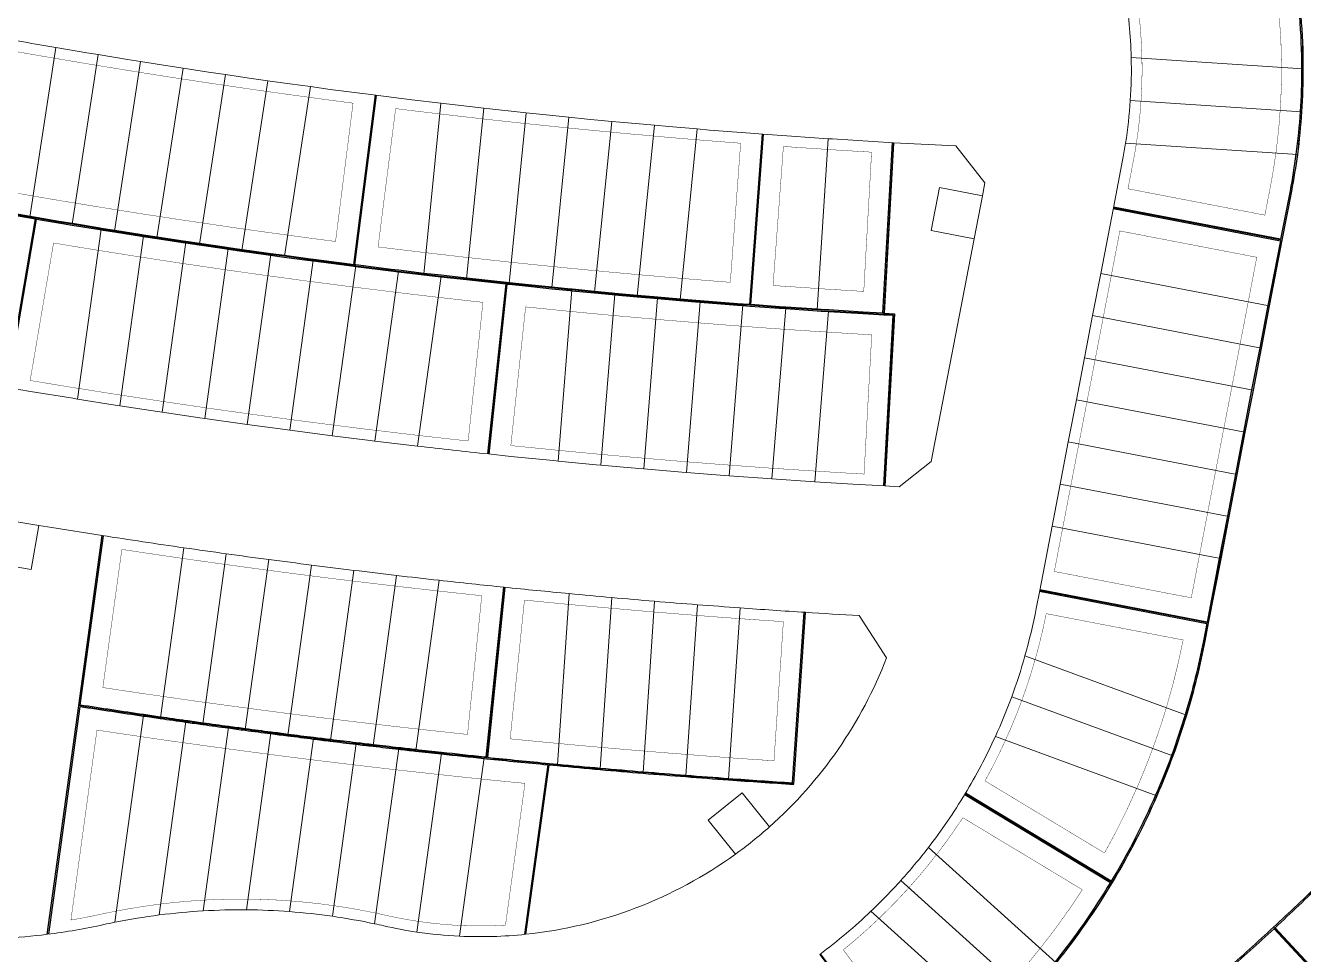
# Model space of a CAD drawing. Header units: centimetres. Extents: x -6122352 to 6876996, y -1694241 to 2592194.
# Drawn here: x 1405291 to 1583984, y -14655 to 115241 of the extents above; entities that cross this region are included whole.
import ezdxf

# ---------------------------------------------------------------- set-up
doc = ezdxf.new("R2010")
doc.units = ezdxf.units.CM
doc.header["$MEASUREMENT"] = 0
doc.linetypes.add('XR-AR-END-SETTING OUT PLAN$0$23261-XR-AR-SI-GF$0$HIDDEN', pattern=[0.375, 0.25, -0.125])
for name, color, linetype, lineweight, true_color in [('08-Compound Wall-2', 6, 'Continuous', 25, 0xff00ff), ('23585-XR-AR-DAMAC PLOT LIMITS$0$1-End units', 7, 'Continuous', 5, 0xf8991e), ('23585-XR-AR-DAMAC PLOT LIMITS$0$1-Open Space', 7, 'Continuous', 5, 0x90cf5a), ('23585-XR-AR-DAMAC PLOT LIMITS$0$1-Utility', 7, 'Continuous', 5, 0x8db1ff)]:
    doc.layers.add(name, color=color, linetype=linetype, lineweight=lineweight, true_color=true_color)
doc.layers.add('23585-XR-AR-BOUNDARY WALLS AND SETBACKS$0$setback', color=7, linetype='XR-AR-END-SETTING OUT PLAN$0$23261-XR-AR-SI-GF$0$HIDDEN')
doc.layers.add('@MI-REF LAYER', color=7, linetype='Continuous')
doc.layers.add('23585-XR-AR-DAMAC PLOT LIMITS$0$1-Mid units', color=41, linetype='Continuous', lineweight=5)
doc.layers.add('A-ANNO-TEXT', color=3, linetype='Continuous', lineweight=25)

# ---------------------------------------------------------------- blocks, each defined once
blk = doc.blocks.new('23585-XR-AR-BOUNDARY WALLS AND SETBACKS')
at = {"layer": '08-Compound Wall-2'}
for points in [[(497356.31, 2770127.5), (497369.28, 2770147.45, -0.040863), (497380.88, 2770138.46, -0.016653), (497385.17, 2770134.28, -0.016653), (497389.16, 2770129.81, -0.014395), (497392.37, 2770125.75), (497396.49, 2770120.2), (497377.39, 2770106)], [(497369.31, 2770147.68, -0.041141), (497381.02, 2770138.61, -0.016653), (497385.31, 2770134.41, -0.016653), (497389.32, 2770129.94, -0.014395), (497392.53, 2770125.87), (497396.71, 2770120.24)], [(497466.76, 2770054.51, 0.007166), (497466.58, 2770063.67, 0.004696), (497466.32, 2770069.66, 0.004696), (497465.94, 2770075.65, 0.007166), (497465.16, 2770084.77), (497489.15, 2770086.04)], [(497490.76, 2770054.75), (497466.96, 2770054.61, 0.007087), (497466.78, 2770063.67, 0.004696), (497466.52, 2770069.67, 0.004696), (497466.14, 2770075.66, 0.007002), (497465.38, 2770084.58), (497489.16, 2770085.84)], [(497429.22, 2770076.5), (497430.75, 2770074.44, -0.025946), (497436.67, 2770065.54, -0.014551), (497439.58, 2770060.29, -0.014552), (497442.18, 2770054.88, -0.033159), (497446.91, 2770042.05)], [(497410.02, 2770062.1), (497429.12, 2770076.3), (497430.59, 2770074.33, -0.025946), (497436.5, 2770065.44, -0.014551), (497439.41, 2770060.2, -0.014552), (497442, 2770054.8, -0.032916), (497446.69, 2770042.09), (497423.85, 2770035.37)], [(497464.2, 2770012.29, 0.007171), (497465.23, 2770021.4, 0.004698), (497465.76, 2770027.37, 0.004696), (497466.18, 2770033.36, 0.004696), (497466.49, 2770039.35, 0.004698), (497466.68, 2770045.35, 0.007171), (497466.76, 2770054.51)], [(497488.02, 2770009.35), (497464.41, 2770012.37, 0.007093), (497465.43, 2770021.38, 0.004698), (497465.96, 2770027.36, 0.004696), (497466.38, 2770033.35, 0.004696), (497466.69, 2770039.34, 0.004698), (497466.88, 2770045.35, 0.007093), (497466.96, 2770054.41), (497490.76, 2770054.55)], [(497423.91, 2770035.18), (497446.74, 2770041.9, -0.032917), (497449.69, 2770028.69, -0.014551), (497450.44, 2770022.74, -0.014551), (497450.83, 2770016.76, -0.033697), (497450.42, 2770002.91), (497426.73, 2770005.25)], [(497446.91, 2770042.05, -0.03316), (497449.89, 2770028.72, -0.014551), (497450.64, 2770022.76, -0.014551), (497451.03, 2770016.77, -0.03394), (497450.61, 2770002.79)], [(497359.11, 2770007.34), (497374.99, 2769989.48, 0.001922), (497381.46, 2769995.28), (497382.34, 2769996.07, 0.001327), (497386.77, 2770000.11, 0.001327), (497391.19, 2770004.17, 0.001327), (497395.58, 2770008.26, 0.001327), (497399.96, 2770012.37, 0.001979), (497406.44, 2770018.54), (497389.94, 2770035.83)], [(497396.87, 2769976.72), (497381.6, 2769995.13), (497382.47, 2769995.92, 0.001327), (497386.91, 2769999.96, 0.001327), (497391.33, 2770004.02, 0.001327), (497395.72, 2770008.11, 0.001327), (497400.09, 2770012.22, 0.002023), (497406.72, 2770018.53), (497390.08, 2770035.97)], [(497358.96, 2770007.2), (497374.84, 2769989.34), (497374.65, 2769989.17, -0.001327), (497370.15, 2769985.19, -0.000798), (497367.43, 2769982.81, -0.000529), (497365.63, 2769981.24, -0.000798), (497362.9, 2769978.88, -0.000528), (497361.09, 2769977.32, -0.000798), (497358.35, 2769974.97, -0.000528), (497356.54, 2769973.41, -0.000798), (497353.78, 2769971.08, -0.000528), (497351.96, 2769969.54, -0.000798), (497349.19, 2769967.21, -0.000528), (497347.36, 2769965.68, -0.000798), (497344.58, 2769963.38, -0.000528), (497342.74, 2769961.85, -0.000798), (497339.95, 2769959.56, -0.000528), (497338.1, 2769958.05, -0.001979), (497331.14, 2769952.42), (497315.88, 2769970.82)], [(497351.79, 2769927.54), (497331.27, 2769952.27, 0.001979), (497338.23, 2769957.9, 0.000528), (497340.08, 2769959.41, 0.000798), (497342.87, 2769961.7, 0.000528), (497344.71, 2769963.22, 0.000798), (497347.49, 2769965.53, 0.000528), (497349.32, 2769967.06, 0.000798), (497352.09, 2769969.38, 0.000528), (497353.91, 2769970.93, 0.000798), (497356.67, 2769973.26, 0.000528), (497358.48, 2769974.81, 0.000798), (497361.23, 2769977.16, 0.000528), (497363.04, 2769978.73, 0.000798), (497365.76, 2769981.09, 0.000529), (497367.57, 2769982.66, 0.000798), (497370.28, 2769985.04, 0.001327), (497374.78, 2769989.02), (497375.05, 2769989.26, 0.001899), (497381.45, 2769995), (497396.75, 2769976.56)]]:
    blk.add_lwpolyline(points, format="xyb", dxfattribs=at)
for points in [[(497377.51, 2770105.84), (497396.61, 2770120.04), (497402.12, 2770112.62), (497405.7, 2770107.8), (497409.28, 2770102.99), (497412.86, 2770098.17), (497416.44, 2770093.36), (497420.02, 2770088.54), (497423.6, 2770083.73), (497429, 2770076.46), (497409.9, 2770062.26)], [(497396.71, 2770120.24), (497402.29, 2770112.74), (497405.86, 2770107.92), (497409.44, 2770103.11), (497413.02, 2770098.29), (497416.6, 2770093.48), (497420.18, 2770088.66), (497423.76, 2770083.85), (497429.22, 2770076.5)], [(497349.83, 2770089.28), (497366.52, 2770072.17), (497364.57, 2770070.27), (497361.09, 2770066.92), (497360.35, 2770066.2), (497359.92, 2770065.79), (497356.76, 2770062.77), (497356.1, 2770062.15), (497353.19, 2770059.4), (497336.81, 2770076.81)], [(497349.98, 2770089.42), (497366.66, 2770072.31), (497367.7, 2770073.32), (497384.55, 2770056.09)], [(497336.67, 2770076.67), (497353.05, 2770059.27), (497352.39, 2770058.65), (497351.84, 2770058.12), (497348.01, 2770054.55), (497347.55, 2770054.12), (497345.93, 2770052.63), (497343.6, 2770050.48), (497343.23, 2770050.14), (497341.51, 2770048.57), (497339.18, 2770046.44), (497338.9, 2770046.18), (497337.07, 2770044.54), (497334.72, 2770042.41), (497334.54, 2770042.25), (497332.61, 2770040.53), (497330.17, 2770038.35), (497328.13, 2770036.54), (497327.85, 2770036.3), (497323.62, 2770032.58), (497320.91, 2770030.23), (497319.09, 2770028.65), (497316.37, 2770026.31), (497315.57, 2770025.62), (497311.8, 2770022.42), (497311.69, 2770022.32), (497296.24, 2770040.56)], [(497343.87, 2770018.29), (497328.06, 2770036.21), (497328.26, 2770036.39), (497330.3, 2770038.2), (497332.74, 2770040.38), (497334.68, 2770042.1), (497334.86, 2770042.27), (497337.21, 2770044.39), (497339.03, 2770046.04), (497339.31, 2770046.29), (497341.65, 2770048.42), (497343.37, 2770049.99), (497343.74, 2770050.34), (497346.07, 2770052.48), (497347.68, 2770053.97), (497348.15, 2770054.41), (497351.97, 2770057.98), (497352.53, 2770058.5), (497353.26, 2770059.19), (497356.24, 2770062), (497356.89, 2770062.63), (497360.06, 2770065.65), (497360.49, 2770066.05), (497361.23, 2770066.77), (497364.71, 2770070.13), (497366.8, 2770072.17), (497367.7, 2770073.04), (497384.41, 2770055.95)], [(497296.09, 2770040.43), (497311.54, 2770022.19), (497311.1, 2770021.82), (497307.22, 2770018.55), (497306.61, 2770018.04), (497304.08, 2770015.94), (497302.61, 2770014.71), (497302.1, 2770014.29), (497299.46, 2770012.12), (497297.98, 2770010.9), (497297.57, 2770010.56), (497294.81, 2770008.32), (497293.32, 2770007.11), (497293.02, 2770006.86), (497290.15, 2770004.55), (497288.65, 2770003.34), (497288.45, 2770003.18), (497285.46, 2770000.8), (497283.96, 2769999.61), (497283.86, 2769999.53), (497280.75, 2769997.09), (497279.24, 2769995.9), (497276.7, 2769993.92), (497276.02, 2769993.39), (497269.4, 2769988.3)], [(497291.57, 2769974.95), (497276.91, 2769993.82), (497279.37, 2769995.74), (497280.88, 2769996.93), (497283.98, 2769999.37), (497284.08, 2769999.45), (497285.58, 2770000.65), (497288.57, 2770003.02), (497288.78, 2770003.19), (497290.27, 2770004.39), (497293.15, 2770006.7), (497293.45, 2770006.95), (497294.94, 2770008.16), (497297.7, 2770010.41), (497298.1, 2770010.74), (497299.59, 2770011.96), (497302.23, 2770014.13), (497302.73, 2770014.56), (497304.21, 2770015.78), (497306.74, 2770017.89), (497307.34, 2770018.4), (497311.23, 2770021.67), (497311.74, 2770022.11), (497311.93, 2770022.27), (497315.7, 2770025.47), (497316.5, 2770026.16), (497319.22, 2770028.49), (497321.05, 2770030.08), (497323.75, 2770032.43), (497327.91, 2770036.08), (497343.72, 2770018.16)], [(497269.53, 2769988.14), (497276.15, 2769993.23), (497276.75, 2769993.7), (497291.42, 2769974.83)], [(497351.67, 2769927.37), (497331.05, 2769952.22), (497315.72, 2769970.69)]]:
    blk.add_lwpolyline(points, dxfattribs=at)
at = {"layer": '23585-XR-AR-BOUNDARY WALLS AND SETBACKS$0$setback', "ltscale": 40, "const_width": 0.05}
for points in [[(497359.52, 2770127.12), (497370.16, 2770143.48, -0.032522), (497378.99, 2770136.4, -0.016653), (497383.14, 2770132.34, -0.016653), (497387.01, 2770128.02, -0.014395), (497390.12, 2770124.08), (497392.51, 2770120.86), (497376.86, 2770109.23), (497374.47, 2770112.44, 0.008339), (497373.1, 2770114.23, 0.022711), (497369.05, 2770118.86, 0.022711), (497364.61, 2770123.1, 0.023977)], [(497348.87, 2770086.25), (497362.49, 2770072.29), (497359.08, 2770069), (497358.34, 2770068.29), (497357.92, 2770067.89, 0.000037), (497357.92, 2770067.89), (497354.75, 2770064.87), (497354.11, 2770064.25), (497353.31, 2770063.5), (497339.95, 2770077.7), (497340.69, 2770078.4), (497344.42, 2770081.96), (497344.84, 2770082.36)], [(497412.95, 2770060.67), (497428.6, 2770072.3, -0.024849), (497434.09, 2770064.01, -0.014551), (497436.92, 2770058.91, -0.014552), (497439.44, 2770053.66, -0.025663), (497443.14, 2770044.07), (497424.42, 2770038.56, 0.019397), (497422.2, 2770044.41, 0.018972), (497419.6, 2770049.95, 0.018971), (497416.59, 2770055.27, 0.020193)], [(497426.12, 2770032.8), (497444.83, 2770038.32, -0.025663), (497446.92, 2770028.26, -0.014551), (497447.65, 2770022.47, -0.014551), (497448.04, 2770016.66, -0.026444), (497447.87, 2770006.08), (497428.46, 2770007.99, 0.020241), (497428.59, 2770014.52, 0.018971), (497428.24, 2770020.62, 0.018973), (497427.42, 2770026.69, 0.019398)], [(497292.94, 2769977.92), (497280.97, 2769993.32), (497281.15, 2769993.46), (497282.67, 2769994.65), (497285.78, 2769997.1), (497285.88, 2769997.18), (497287.39, 2769998.38), (497290.38, 2770000.76), (497290.59, 2770000.93), (497292.09, 2770002.13), (497294.97, 2770004.45), (497295.28, 2770004.7), (497296.77, 2770005.91), (497299.53, 2770008.16), (497299.95, 2770008.5), (497301.43, 2770009.72), (497304.08, 2770011.9), (497304.59, 2770012.33), (497306.07, 2770013.56), (497308.6, 2770015.66), (497309.21, 2770016.18), (497313.1, 2770019.45), (497313.62, 2770019.9), (497313.81, 2770020.06), (497317.58, 2770023.27), (497318.39, 2770023.96), (497321.11, 2770026.3), (497322.95, 2770027.89), (497325.66, 2770030.25), (497327.65, 2770031.99), (497340.55, 2770017.37, -0.001598), (497335.32, 2770012.8), (497330.77, 2770008.89), (497330.27, 2770008.45), (497326.21, 2770005), (497325.7, 2770004.57), (497321.63, 2770001.14), (497321.11, 2770000.71), (497317.02, 2769997.3), (497316.51, 2769996.88), (497312.4, 2769993.49), (497311.88, 2769993.07), (497307.75, 2769989.71), (497307.23, 2769989.29), (497303.09, 2769985.95), (497302.57, 2769985.53), (497298.4, 2769982.22), (497297.88, 2769981.8), (497293.17, 2769978.1)], [(497362.27, 2770008.15), (497375.23, 2769993.57, 0.001279), (497379.52, 2769997.43), (497380.39, 2769998.22, 0.001327), (497384.82, 2770002.25, 0.001327), (497389.22, 2770006.3, 0.001327), (497393.6, 2770010.38, 0.001327), (497397.97, 2770014.47, 0.00136), (497402.41, 2770018.7), (497388.95, 2770032.81, -0.001742), (497384.49, 2770028.57, -0.001355), (497380.11, 2770024.45, -0.001355), (497375.71, 2770020.36, -0.001356), (497371.28, 2770016.3, -0.001356), (497366.84, 2770012.25, -0.001386)], [(497357.79, 2770004.16), (497370.75, 2769989.59, -0.000742), (497368.23, 2769987.37, -0.000798), (497365.53, 2769985, -0.000529), (497363.73, 2769983.43, -0.000798), (497361.01, 2769981.07, -0.000528), (497359.2, 2769979.51, -0.000798), (497356.47, 2769977.17, -0.000528), (497354.66, 2769975.62, -0.000798), (497351.91, 2769973.29, -0.000528), (497350.09, 2769971.75, -0.000798), (497347.33, 2769969.44, -0.000528), (497345.5, 2769967.91, -0.000798), (497342.73, 2769965.61, -0.000528), (497340.9, 2769964.09, -0.000798), (497338.11, 2769961.81, -0.000528), (497336.27, 2769960.3, -0.001369), (497331.47, 2769956.41), (497319.02, 2769971.42, 0.001929), (497325.66, 2769976.81, 0.001355), (497330.29, 2769980.63, 0.001355), (497334.91, 2769984.47, 0.001355), (497339.51, 2769988.34, 0.001355), (497344.08, 2769992.24, 0.001356), (497348.64, 2769996.16, 0.001356), (497353.17, 2770000.1, 0.001386)], [(497352.43, 2769931.16), (497335.3, 2769951.79, 0.001351), (497340.06, 2769955.65, 0.000528), (497341.92, 2769957.16, 0.000798), (497344.71, 2769959.46, 0.000528), (497346.56, 2769960.99, 0.000798), (497349.34, 2769963.3, 0.000528), (497351.18, 2769964.84, 0.000798), (497353.96, 2769967.17, 0.000528), (497355.79, 2769968.71, 0.000798), (497358.55, 2769971.05, 0.000528), (497360.37, 2769972.61, 0.000798), (497363.12, 2769974.97, 0.000528), (497364.93, 2769976.53, 0.000798), (497367.67, 2769978.9, 0.000529), (497369.47, 2769980.48, 0.000798), (497372.2, 2769982.87, 0.001327), (497376.71, 2769986.85), (497376.98, 2769987.09, 0.001254), (497381.22, 2769990.89), (497394.01, 2769975.48, -0.026752), (497389.75, 2769970.77, -0.024685), (497385.39, 2769966.86, -0.019287), (497381.73, 2769964.11, 0.003663), (497380.63, 2769963.34, 0.016703), (497375.78, 2769959.63, 0.016696), (497371.2, 2769955.61, 0.016764), (497366.87, 2769951.27, 0.016911), (497362.81, 2769946.6, 0.017141), (497359.03, 2769941.61, 0.017466), (497355.54, 2769936.27, 0.004426), (497354.71, 2769934.88, -0.012218)]]:
    blk.add_lwpolyline(points, format="xyb", close=True, dxfattribs=at)
for points in [[(497380.44, 2770104.41), (497396.09, 2770116.04), (497399.88, 2770110.95), (497403.46, 2770106.13), (497407.04, 2770101.32), (497410.61, 2770096.5), (497414.19, 2770091.69), (497417.77, 2770086.87), (497421.35, 2770082.06), (497425.02, 2770077.12), (497409.37, 2770065.49), (497405.7, 2770070.42), (497402.12, 2770075.24), (497398.54, 2770080.05), (497394.96, 2770084.87), (497391.39, 2770089.69), (497387.81, 2770094.5), (497384.23, 2770099.32)], [(497335.58, 2770073.59), (497348.95, 2770059.39), (497346.03, 2770056.67), (497345.57, 2770056.25), (497343.96, 2770054.76), (497341.64, 2770052.61), (497341.27, 2770052.28), (497339.56, 2770050.71), (497337.22, 2770048.58), (497336.95, 2770048.33), (497335.13, 2770046.69), (497332.78, 2770044.57), (497332.61, 2770044.41), (497330.68, 2770042.69), (497328.24, 2770040.51), (497326.21, 2770038.71), (497325.93, 2770038.47), (497321.71, 2770034.76), (497319.01, 2770032.42), (497317.19, 2770030.84), (497314.48, 2770028.51), (497313.69, 2770027.83), (497312.03, 2770026.41), (497299.42, 2770041.29), (497301.01, 2770042.64), (497304.14, 2770045.34), (497308.68, 2770049.27), (497313.2, 2770053.24), (497315.3, 2770055.1), (497317.69, 2770057.23), (497319.58, 2770058.92), (497322.16, 2770061.25), (497323.85, 2770062.77), (497326.6, 2770065.29), (497328.09, 2770066.64), (497331.03, 2770069.35), (497332.31, 2770070.54)], [(497345.05, 2770021.34), (497332.15, 2770035.96), (497332.23, 2770036.03), (497334.67, 2770038.21), (497336.62, 2770039.95), (497336.8, 2770040.11), (497339.15, 2770042.23), (497340.98, 2770043.89), (497341.27, 2770044.15), (497343.6, 2770046.28), (497345.33, 2770047.86), (497345.71, 2770048.2), (497348.03, 2770050.35), (497349.65, 2770051.85), (497350.13, 2770052.29), (497353.96, 2770055.86), (497354.52, 2770056.39), (497355.25, 2770057.08), (497358.24, 2770059.9), (497358.9, 2770060.53), (497362.06, 2770063.55), (497362.49, 2770063.96), (497363.24, 2770064.69), (497366.73, 2770068.05), (497367.72, 2770069.01), (497381.35, 2770055.07), (497380.31, 2770054.05), (497376.46, 2770050.34), (497375.99, 2770049.89), (497372.13, 2770046.2), (497371.66, 2770045.75), (497367.77, 2770042.09), (497367.3, 2770041.64), (497363.39, 2770037.99), (497362.92, 2770037.55), (497358.99, 2770033.93), (497358.52, 2770033.49), (497354.57, 2770029.89), (497354.09, 2770029.45), (497350.12, 2770025.87), (497349.64, 2770025.44), (497345.17, 2770021.44)]]:
    blk.add_lwpolyline(points, close=True, dxfattribs=at)
blk.add_lwpolyline([(497257.05, 2770007.04, 0.001492), (497261.97, 2770010.84), (497265.44, 2770013.54), (497266.71, 2770014.54), (497269.96, 2770017.1), (497271.43, 2770018.26), (497274.46, 2770020.67), (497276.12, 2770022.01), (497278.93, 2770024.27), (497280.79, 2770025.79), (497283.39, 2770027.9), (497285.44, 2770029.59), (497287.82, 2770031.55), (497290.07, 2770033.42), (497292.24, 2770035.22), (497294.84, 2770037.41), (497307.45, 2770022.54), (497305.35, 2770020.77), (497304.75, 2770020.27), (497302.23, 2770018.17), (497300.75, 2770016.94), (497300.25, 2770016.52), (497297.62, 2770014.35), (497296.13, 2770013.13), (497295.73, 2770012.81), (497292.98, 2770010.57), (497291.49, 2770009.36), (497291.2, 2770009.11), (497288.33, 2770006.81), (497286.83, 2770005.6), (497286.64, 2770005.44), (497283.65, 2770003.07), (497282.15, 2770001.88), (497282.06, 2770001.8), (497278.96, 2769999.37), (497277.46, 2769998.18), (497274.92, 2769996.21), (497274.25, 2769995.69), (497268.85, 2769991.53)], format="xyb", dxfattribs=at)
blk = doc.blocks.new('A$C9d9485f6')
at = {"layer": 'A-ANNO-TEXT', "rotation": 312.4881850805905}
blk.add_blockref('23585-XR-AR-BOUNDARY WALLS AND SETBACKS', (-2377088.53, -1504219.25), dxfattribs=at)
blk = doc.blocks.new('23585-XR-AR-DAMAC PLOT LIMITS')
at = {"layer": '23585-XR-AR-DAMAC PLOT LIMITS$0$1-End units', "color": 251, "true_color": 0x636466}
for points in [[(497381.02, 2770138.61), (497363.63, 2770121.97, 0.035077), (497356.23, 2770127.55), (497369.31, 2770147.68, -0.041141)], [(497396.71, 2770120.24), (497377.45, 2770105.92), (497373.27, 2770111.55, 0.008339), (497371.92, 2770113.3), (497389.32, 2770129.94, -0.014395), (497392.53, 2770125.87)], [(497430.75, 2770074.45, -0.025946), (497436.67, 2770065.54), (497415.31, 2770054.48, 0.021555), (497411.48, 2770060.13), (497409.96, 2770062.18), (497429.22, 2770076.5)], [(497490.76, 2770054.65), (497466.76, 2770054.51, 0.007166), (497466.58, 2770063.67), (497490.55, 2770064.94, -0.007494)], [(497446.91, 2770042.05), (497423.88, 2770035.27, 0.028704), (497420.82, 2770043.82), (497442.19, 2770054.88, -0.033159)], [(497490.66, 2770043.9), (497466.68, 2770045.35, 0.007171), (497466.76, 2770054.51), (497490.76, 2770054.65, -0.007828)], [(497449.89, 2770028.72), (497425.94, 2770026.43, 0.028705), (497423.88, 2770035.27), (497446.91, 2770042.05, -0.03316)], [(497343.8, 2770018.23, -0.002289), (497336.3, 2770011.67), (497320.98, 2770030.15), (497323.68, 2770032.5), (497327.92, 2770036.22)], [(497390.08, 2770035.97, -0.002593), (497383.46, 2770029.66), (497400.03, 2770012.29, 0.002023), (497406.65, 2770018.6)], [(497450.61, 2770002.79), (497426.72, 2770005.15, 0.029548), (497427.09, 2770014.49), (497451.04, 2770016.77, -0.03394)], [(497276.09, 2769993.31), (497269.47, 2769988.22), (497268.29, 2769987.32), (497253.75, 2770006.42, 0.002212), (497261.05, 2770012.03)], [(497382.4, 2769996), (497381.53, 2769995.21, -0.001944), (497374.98, 2769989.34), (497359.03, 2770007.27, 0.002063), (497365.83, 2770013.37)], [(497374.98, 2769989.34), (497374.71, 2769989.1, -0.001327), (497370.22, 2769985.12, -0.000798), (497367.5, 2769982.74), (497352.19, 2770001.23, 0.002062), (497359.03, 2770007.27)], [(497396.87, 2769976.72, -0.038164), (497390.8, 2769969.71), (497374.71, 2769989.1), (497374.98, 2769989.34, 0.001944), (497381.53, 2769995.21)], [(497291.49, 2769974.89, -0.002289), (497283.6, 2769968.81), (497269.47, 2769988.22), (497276.09, 2769993.31), (497276.77, 2769993.84)], [(497340.02, 2769959.49, -0.000528), (497338.17, 2769957.97, -0.002023), (497331.05, 2769952.22), (497315.72, 2769970.69, 0.002612), (497324.71, 2769977.97)], [(497356.82, 2769935.49, 0.004426), (497356.01, 2769934.12, -0.022101), (497351.67, 2769927.37), (497331.05, 2769952.22, 0.002023), (497338.17, 2769957.97)]]:
    blk.add_lwpolyline(points, format="xyb", close=True, dxfattribs=at)
for points in [[(497402.29, 2770112.74), (497383.02, 2770098.42), (497377.45, 2770105.92), (497396.71, 2770120.24)], [(497366.73, 2770072.24), (497364.64, 2770070.2), (497361.16, 2770066.84), (497360.42, 2770066.13), (497359.99, 2770065.72), (497343.39, 2770083.05), (497343.81, 2770083.45), (497347.93, 2770087.43), (497349.98, 2770089.42)], [(497429.22, 2770076.5), (497409.96, 2770062.18), (497404.5, 2770069.53), (497423.76, 2770083.85)], [(497353.19, 2770059.26), (497336.74, 2770076.74), (497339.65, 2770079.49), (497343.39, 2770083.05), (497359.99, 2770065.72), (497356.83, 2770062.7), (497356.17, 2770062.08)], [(497346, 2770052.56), (497330.01, 2770070.46), (497331.29, 2770071.64), (497335.48, 2770075.55), (497336.74, 2770076.74), (497353.19, 2770059.26), (497352.46, 2770058.58), (497351.9, 2770058.05), (497348.08, 2770054.48), (497347.61, 2770054.05)], [(497384.55, 2770056.09), (497381.35, 2770052.97), (497377.5, 2770049.26), (497361.16, 2770066.84), (497364.64, 2770070.2), (497366.73, 2770072.24), (497367.77, 2770073.25)], [(497311.68, 2770022.18), (497296.17, 2770040.49), (497300.03, 2770043.78), (497303.16, 2770046.47), (497319.15, 2770028.57), (497316.44, 2770026.23), (497315.64, 2770025.55), (497311.87, 2770022.34)], [(497327.92, 2770036.22), (497328.19, 2770036.46), (497330.23, 2770038.27), (497332.68, 2770040.45), (497334.61, 2770042.18), (497334.79, 2770042.34), (497351.13, 2770024.76), (497350.64, 2770024.32), (497346.17, 2770020.32), (497343.8, 2770018.23)], [(497304.15, 2770015.86), (497289.12, 2770034.58), (497291.27, 2770036.37), (497295.66, 2770040.06), (497296.17, 2770040.49), (497311.68, 2770022.18), (497311.17, 2770021.74), (497307.28, 2770018.47), (497306.68, 2770017.97)], [(497276.77, 2769993.84), (497279.31, 2769995.82), (497280.81, 2769997.01), (497283.92, 2769999.45), (497284.02, 2769999.53), (497299.33, 2769981.04), (497298.81, 2769980.63), (497294.09, 2769976.92), (497291.49, 2769974.89)]]:
    blk.add_lwpolyline(points, close=True, dxfattribs=at)
at = {"layer": '23585-XR-AR-DAMAC PLOT LIMITS$0$1-Mid units', "color": 251, "true_color": 0x636466}
for points in [[(497385.31, 2770134.41), (497367.97, 2770117.82, 0.022711), (497363.63, 2770121.97), (497381.02, 2770138.61, -0.016653)], [(497389.32, 2770129.94), (497371.92, 2770113.3, 0.022711), (497367.97, 2770117.82), (497385.31, 2770134.41, -0.016653)], [(497439.58, 2770060.29), (497418.27, 2770049.26, 0.018971), (497415.31, 2770054.48), (497436.67, 2770065.54, -0.014551)], [(497442.19, 2770054.88), (497420.82, 2770043.82, 0.018972), (497418.27, 2770049.26), (497439.58, 2770060.29, -0.014552)], [(497400.03, 2770012.29, -0.001327), (497395.65, 2770008.18), (497379.09, 2770025.55, 0.001355), (497383.46, 2770029.66)], [(497450.64, 2770022.76), (497426.74, 2770020.48, 0.018973), (497425.94, 2770026.43), (497449.89, 2770028.72, -0.014551)], [(497395.65, 2770008.18, -0.001327), (497391.26, 2770004.1), (497374.69, 2770021.46, 0.001355), (497379.09, 2770025.55)], [(497451.04, 2770016.77), (497427.09, 2770014.49, 0.018971), (497426.74, 2770020.48), (497450.64, 2770022.76, -0.014551)], [(497391.26, 2770004.1, -0.001327), (497386.84, 2770000.03), (497370.27, 2770017.4, 0.001356), (497374.69, 2770021.46)], [(497386.84, 2770000.03, -0.001327), (497382.4, 2769996), (497365.83, 2770013.37, 0.001356), (497370.27, 2770017.4)], [(497367.5, 2769982.74, -0.000529), (497365.7, 2769981.17, -0.000798), (497362.97, 2769978.8), (497347.66, 2769997.29, 0.001356), (497352.19, 2770001.23)], [(497362.97, 2769978.8, -0.000528), (497361.16, 2769977.24, -0.000798), (497358.42, 2769974.89), (497343.11, 2769993.38, 0.001356), (497347.66, 2769997.29)], [(497358.42, 2769974.89, -0.000528), (497356.6, 2769973.34, -0.000798), (497353.85, 2769971), (497338.54, 2769989.49, 0.001355), (497343.11, 2769993.38)], [(497353.85, 2769971, -0.000528), (497352.02, 2769969.46, -0.000798), (497349.26, 2769967.14), (497333.95, 2769985.62, 0.001355), (497338.54, 2769989.49)], [(497390.8, 2769969.71, -0.024685), (497386.34, 2769965.69), (497370.22, 2769985.12, 0.001327), (497374.71, 2769989.1)], [(497349.26, 2769967.14, -0.000528), (497347.42, 2769965.61, -0.000798), (497344.65, 2769963.3), (497329.34, 2769981.78, 0.001355), (497333.95, 2769985.62)], [(497386.34, 2769965.69, -0.019287), (497382.58, 2769962.88, 0.003663), (497381.5, 2769962.12), (497365.7, 2769981.17, 0.000529), (497367.5, 2769982.74, 0.000798), (497370.22, 2769985.12)], [(497344.65, 2769963.3, -0.000528), (497342.81, 2769961.78, -0.000798), (497340.02, 2769959.49), (497324.71, 2769977.97, 0.001355), (497329.34, 2769981.78)], [(497381.5, 2769962.12, 0.016703), (497376.74, 2769958.47), (497361.16, 2769977.24, 0.000528), (497362.97, 2769978.8, 0.000798), (497365.7, 2769981.17)], [(497376.74, 2769958.47, 0.016696), (497372.22, 2769954.51), (497356.6, 2769973.34, 0.000528), (497358.42, 2769974.89, 0.000798), (497361.16, 2769977.24)], [(497372.22, 2769954.51, 0.016764), (497367.97, 2769950.24), (497352.02, 2769969.46, 0.000528), (497353.85, 2769971, 0.000798), (497356.6, 2769973.34)], [(497367.97, 2769950.24, 0.016911), (497363.98, 2769945.66), (497347.42, 2769965.61, 0.000528), (497349.26, 2769967.14, 0.000798), (497352.02, 2769969.46)], [(497363.98, 2769945.66, 0.017141), (497360.26, 2769940.75), (497342.81, 2769961.78, 0.000528), (497344.65, 2769963.3, 0.000798), (497347.42, 2769965.61)], [(497360.26, 2769940.75, 0.017466), (497356.82, 2769935.49), (497338.17, 2769957.97, 0.000528), (497340.02, 2769959.49, 0.000798), (497342.81, 2769961.78)]]:
    blk.add_lwpolyline(points, format="xyb", close=True, dxfattribs=at)
for points in [[(497405.87, 2770107.92), (497386.6, 2770093.61), (497383.02, 2770098.42), (497402.29, 2770112.74)], [(497409.44, 2770103.11), (497390.18, 2770088.79), (497386.6, 2770093.61), (497405.87, 2770107.92)], [(497413.02, 2770098.29), (497393.76, 2770083.98), (497390.18, 2770088.79), (497409.44, 2770103.11)], [(497416.6, 2770093.48), (497397.34, 2770079.16), (497393.76, 2770083.98), (497413.02, 2770098.29)], [(497420.18, 2770088.66), (497400.92, 2770074.34), (497397.34, 2770079.16), (497416.6, 2770093.48)], [(497423.76, 2770083.85), (497404.5, 2770069.53), (497400.92, 2770074.34), (497420.18, 2770088.66)], [(497341.58, 2770048.5), (497325.59, 2770066.4), (497327.07, 2770067.75), (497330.01, 2770070.46), (497346, 2770052.56), (497343.67, 2770050.41), (497343.3, 2770050.07)], [(497337.14, 2770044.46), (497321.15, 2770062.36), (497322.84, 2770063.88), (497325.59, 2770066.4), (497341.58, 2770048.5), (497339.24, 2770046.36), (497338.97, 2770046.11)], [(497356.83, 2770062.7), (497359.99, 2770065.72), (497360.42, 2770066.13), (497361.16, 2770066.84), (497377.5, 2770049.26), (497377.03, 2770048.81), (497373.16, 2770045.11)], [(497332.68, 2770040.45), (497316.69, 2770058.35), (497318.58, 2770060.04), (497321.15, 2770062.36), (497337.14, 2770044.46), (497334.79, 2770042.34), (497334.61, 2770042.18)], [(497352.46, 2770058.58), (497353.19, 2770059.26), (497356.17, 2770062.08), (497356.83, 2770062.7), (497373.16, 2770045.11), (497372.69, 2770044.67), (497368.8, 2770040.99)], [(497348.08, 2770054.48), (497351.9, 2770058.05), (497352.46, 2770058.58), (497368.8, 2770040.99), (497368.33, 2770040.55), (497364.42, 2770036.9)], [(497328.19, 2770036.46), (497312.2, 2770054.36), (497314.3, 2770056.22), (497316.69, 2770058.35), (497332.68, 2770040.45), (497330.23, 2770038.27)], [(497323.68, 2770032.5), (497307.7, 2770050.41), (497312.2, 2770054.36), (497328.19, 2770036.46), (497327.92, 2770036.22)], [(497343.67, 2770050.41), (497346, 2770052.56), (497347.61, 2770054.05), (497348.08, 2770054.48), (497364.42, 2770036.9), (497363.94, 2770036.45), (497360.01, 2770032.83)], [(497319.15, 2770028.57), (497303.16, 2770046.47), (497307.7, 2770050.41), (497323.68, 2770032.5), (497320.98, 2770030.15)], [(497339.24, 2770046.36), (497341.58, 2770048.5), (497343.3, 2770050.07), (497343.67, 2770050.41), (497360.01, 2770032.83), (497359.53, 2770032.38), (497355.58, 2770028.78)], [(497334.79, 2770042.34), (497337.14, 2770044.46), (497338.97, 2770046.11), (497339.24, 2770046.36), (497355.58, 2770028.78), (497355.1, 2770028.34), (497351.13, 2770024.76)], [(497299.52, 2770012.04), (497284.49, 2770030.75), (497286.87, 2770032.7), (497289.12, 2770034.58), (497304.15, 2770015.86), (497302.67, 2770014.63), (497302.17, 2770014.21)], [(497294.88, 2770008.24), (497279.85, 2770026.95), (497282.44, 2770029.06), (497284.49, 2770030.75), (497299.52, 2770012.04), (497298.04, 2770010.82), (497297.63, 2770010.48)], [(497316.44, 2770026.23), (497319.15, 2770028.57), (497320.98, 2770030.15), (497336.3, 2770011.67), (497331.75, 2770007.75)], [(497290.21, 2770004.47), (497275.18, 2770023.18), (497277.99, 2770025.44), (497279.85, 2770026.95), (497294.88, 2770008.24), (497293.39, 2770007.03), (497293.08, 2770006.78)], [(497311.87, 2770022.34), (497315.64, 2770025.55), (497316.44, 2770026.23), (497331.75, 2770007.75), (497331.24, 2770007.31), (497327.18, 2770003.86)], [(497285.52, 2770000.73), (497270.49, 2770019.44), (497273.52, 2770021.84), (497275.18, 2770023.18), (497290.21, 2770004.47), (497288.71, 2770003.27), (497288.51, 2770003.1)], [(497307.28, 2770018.47), (497311.17, 2770021.74), (497311.68, 2770022.18), (497311.87, 2770022.34), (497327.18, 2770003.86), (497326.67, 2770003.42), (497322.59, 2769999.99)], [(497280.81, 2769997.01), (497265.78, 2770015.72), (497269.03, 2770018.27), (497270.49, 2770019.44), (497285.52, 2770000.73), (497284.02, 2769999.53), (497283.92, 2769999.45)], [(497302.67, 2770014.63), (497304.15, 2770015.86), (497306.68, 2770017.97), (497307.28, 2770018.47), (497322.59, 2769999.99), (497322.08, 2769999.56), (497317.98, 2769996.15)], [(497276.09, 2769993.31), (497261.05, 2770012.03), (497264.52, 2770014.73), (497265.78, 2770015.72), (497280.81, 2769997.01), (497279.31, 2769995.82), (497276.77, 2769993.84)], [(497298.04, 2770010.82), (497299.52, 2770012.04), (497302.17, 2770014.21), (497302.67, 2770014.63), (497317.98, 2769996.15), (497317.47, 2769995.72), (497313.35, 2769992.34)], [(497293.39, 2770007.03), (497294.88, 2770008.24), (497297.63, 2770010.48), (497298.04, 2770010.82), (497313.35, 2769992.34), (497312.83, 2769991.91), (497308.7, 2769988.55)], [(497288.71, 2770003.27), (497290.21, 2770004.47), (497293.08, 2770006.78), (497293.39, 2770007.03), (497308.7, 2769988.55), (497308.18, 2769988.12), (497304.03, 2769984.78)], [(497284.02, 2769999.53), (497285.52, 2770000.73), (497288.51, 2770003.1), (497288.71, 2770003.27), (497304.03, 2769984.78), (497303.5, 2769984.36), (497299.33, 2769981.04)]]:
    blk.add_lwpolyline(points, close=True, dxfattribs=at)
at = {"layer": '23585-XR-AR-DAMAC PLOT LIMITS$0$1-Open Space', "color": 251, "true_color": 0x636466}
for points in [[(497449.89, 2770028.72, 0.03316), (497446.91, 2770042.05, 0.033159), (497442.19, 2770054.88, 0.014552), (497439.58, 2770060.29, 0.014551), (497436.67, 2770065.54, 0.025946), (497430.75, 2770074.45), (497429.22, 2770076.5), (497423.76, 2770083.85), (497420.18, 2770088.66), (497416.6, 2770093.48), (497413.02, 2770098.29), (497409.44, 2770103.11), (497405.87, 2770107.92), (497402.29, 2770112.74), (497396.71, 2770120.24), (497392.53, 2770125.87, 0.014395), (497389.32, 2770129.94, 0.016653), (497385.31, 2770134.41, 0.016653), (497381.02, 2770138.61, 0.041141), (497369.31, 2770147.68, 0.041141)], [(497466.58, 2770063.67, -0.007166), (497466.76, 2770054.51, -0.007171), (497466.68, 2770045.35, -0.004698)], [(497307.71, 2769956.45), (497312.53, 2769960.19), (497308.7, 2769965.12), (497310.16, 2769966.27), (497315.72, 2769970.69), (497331.05, 2769952.22), (497351.67, 2769927.37, -0.017313), (497347.87, 2769922.36)]]:
    blk.add_lwpolyline(points, format="xyb", dxfattribs=at)
blk.add_lwpolyline([(497367.49, 2770088.65), (497386.41, 2770063.18), (497385.97, 2770057.48), (497384.55, 2770056.09), (497367.77, 2770073.25), (497366.73, 2770072.24), (497349.98, 2770089.42), (497356.19, 2770095.53), (497362.74, 2770095.03), (497363.85, 2770093.55), (497358.93, 2770089.89), (497362.57, 2770085)], close=True, dxfattribs=at)
blk.add_lwpolyline([(497408.8, 2770011.98), (497402.71, 2770012.38), (497402.31, 2770006.29), (497408.4, 2770005.89, -0.131065), (497396.87, 2769976.72), (497381.53, 2769995.21), (497382.4, 2769996, 0.001327), (497386.84, 2770000.03, 0.001327), (497391.26, 2770004.1, 0.001327), (497395.65, 2770008.18, 0.001327), (497400.03, 2770012.29, 0.002023), (497406.65, 2770018.6), (497390.08, 2770035.97, 0.0017), (497395.5, 2770041.21), (497402.43, 2770040.03, -0.119897)], format="xyb", close=True, dxfattribs=at)
at = {"layer": '23585-XR-AR-DAMAC PLOT LIMITS$0$1-Utility', "color": 251, "true_color": 0x636466}
for points in [[(497367.49, 2770088.65), (497362.57, 2770085), (497358.93, 2770089.89), (497363.85, 2770093.55)], [(497308.7, 2769965.12), (497312.53, 2769960.19), (497307.71, 2769956.45), (497303.9, 2769961.36), (497305.37, 2769962.51)]]:
    blk.add_lwpolyline(points, close=True, dxfattribs=at)
blk.add_lwpolyline([(497408.8, 2770011.98, -0.025078), (497408.4, 2770005.89), (497402.31, 2770006.29), (497402.71, 2770012.38)], format="xyb", close=True, dxfattribs=at)
blk = doc.blocks.new('A$Cf093b529')
at = {"layer": 'A-ANNO-TEXT'}
blk.add_blockref('23585-XR-AR-DAMAC PLOT LIMITS', (-495391.99, -2768603.44), dxfattribs=at)

msp = doc.modelspace()

# ---------------------------------------------------------------- block references
at = {"layer": '@MI-REF LAYER', "xscale": 1000, "yscale": 1000, "zscale": 1000}
msp.add_blockref('A$C9d9485f6', (-23958.95046, 48155.57226), dxfattribs=at)
at = {"layer": '@MI-REF LAYER', "xscale": 1000, "yscale": 1000, "zscale": 1000, "rotation": 312.4882903633292}
msp.add_blockref('A$Cf093b529', (-891608.73293, 539022.72011), dxfattribs=at)

doc.saveas('drawing.dxf')
